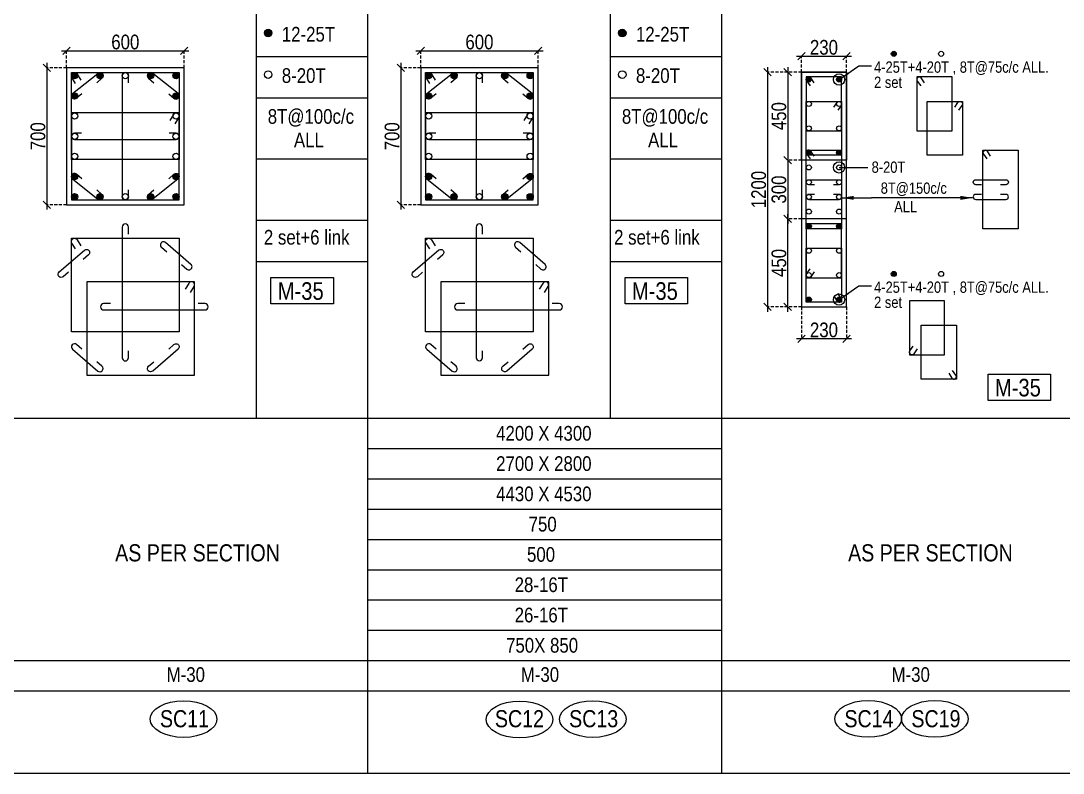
# Model space of a CAD drawing. Header units: millimetres. Extents: x 1112055 to 3390982, y -148532 to 766891.
# Drawn here: x 2165935 to 2187225, y 239898 to 255271 of the extents above; entities that cross this region are included whole.
import ezdxf
from ezdxf.enums import TextEntityAlignment as Align

# ---------------------------------------------------------------- set-up
doc = ezdxf.new("R2010")
doc.units = ezdxf.units.MM
doc.header["$PDMODE"] = 35
doc.header["$PDSIZE"] = -25
doc.linetypes.add('DASHED2', pattern=[0.375, 0.25, -0.125])
doc.linetypes.add('Hidden', pattern=[9.525, 6.35, -3.175])
for name, color, linetype, lineweight in [('B COL', 1, 'Continuous', 30), ('B COL. SIZE DIM', 220, 'Continuous', 25), ('B COLSCH', 204, 'Continuous', 20), ('B COLUMN', 1, 'Hidden', 9), ('B STEEL', 34, 'Continuous', 15), ('B TITLE BLOCK', 250, 'Continuous', 0), ('B-ST TEXT', 7, 'Continuous', 9)]:
    doc.layers.add(name, color=color, linetype=linetype, lineweight=lineweight)
doc.layers.add('B TEXT', color=7, linetype='Continuous')
doc.styles.add('dim inside', font='romans.shx', dxfattribs={"width": 0.8, "height": 125})
doc.styles.add('SWINC', font='swissc.ttf')
doc.styles.add('TAHOMA', font='tahoma.ttf')
doc.dimstyles.new('dim inside', dxfattribs={"dimtxt": 125, "dimasz": 100, "dimexe": 0, "dimexo": 0, "dimgap": 10, "dimtad": 0, "dimdec": 0, "dimzin": 0, "dimdsep": 46, "dimtxsty": 'dim inside', "dimblk": 'SMALL', "dimcen": 0.09, "dimadec": 0, "dimazin": 0, "dimtfac": 1, "dimtdec": 0, "dimtofl": 0, "dimtmove": 0, "dimatfit": 3, "dimfxl": 1, "dimtolj": 1, "dimtzin": 0, "dimarcsym": 2})
doc.dimstyles.new('PARESH', dxfattribs={"dimscale": 0, "dimtxt": 300, "dimasz": 150, "dimexe": 150, "dimexo": 150, "dimgap": 25, "dimtad": 1, "dimdec": 0, "dimzin": 0, "dimdsep": 46, "dimtxsty": 'TAHOMA', "dimblk": 'ARCHTICK', "dimcen": 100, "dimdle": 150, "dimclrd": 251, "dimclre": 251, "dimclrt": 6, "dimadec": 0, "dimazin": 0, "dimtfac": 1, "dimtdec": 0, "dimtix": 1, "dimtofl": 0, "dimtmove": 0, "dimatfit": 2, "dimfxl": 0.18, "dimtolj": 1, "dimtzin": 0, "dimlwd": 9, "dimlwe": 9, "dimarcsym": 0})

# ---------------------------------------------------------------- blocks, each defined once
blk = doc.blocks.new('_Oblique')
at = {"color": 0, "linetype": 'ByBlock', "lineweight": -2}
blk.add_line((-0.5, -0.5), (0.5, 0.5), dxfattribs=at)
blk = doc.blocks.new('*D546')
at = {"layer": 'B COL. SIZE DIM', "color": 250, "lineweight": 9, "ltscale": 250, "transparency": 16777216}
blk.add_line((2166769, 254658), (2169369, 254658), dxfattribs=at)
at = {"layer": 'B COL. SIZE DIM', "color": 250, "linetype": 'DASHED2', "lineweight": 9, "ltscale": 250, "transparency": 16777216}
for p, q in [((2166869, 254313), (2166869, 254658)), ((2169269, 254313), (2169269, 254658))]:
    blk.add_line(p, q, dxfattribs=at)
at = {"layer": 'Defpoints', "color": 0, "ltscale": 250, "transparency": 16777216}
for p in [(2169269, 254658), (2166869, 254313), (2169269, 254313)]:
    blk.add_point(p, dxfattribs=at)
at = {"layer": 'B COL. SIZE DIM', "color": 250, "lineweight": 9, "ltscale": 250, "transparency": 16777216, "xscale": 150, "yscale": 150, "zscale": 150, "rotation": 180}
blk.add_blockref('_Oblique', (2166869, 254658), dxfattribs=at)
at = {"layer": 'B COL. SIZE DIM', "color": 250, "lineweight": 9, "ltscale": 250, "transparency": 16777216, "xscale": 150, "yscale": 150, "zscale": 150}
blk.add_blockref('_Oblique', (2169269, 254658), dxfattribs=at)
at = {"layer": 'B COL. SIZE DIM', "color": 6, "ltscale": 250, "transparency": 16777216, "insert": (2168069, 254837), "char_height": 300, "attachment_point": 5, "style": 'SWINC'}
blk.add_mtext('\\A1;600', dxfattribs=at)
blk = doc.blocks.new('*D547')
at = {"layer": 'B COL. SIZE DIM', "color": 250, "lineweight": 9, "ltscale": 250, "transparency": 16777216}
blk.add_line((2166465, 254413), (2166465, 251413), dxfattribs=at)
at = {"layer": 'B COL. SIZE DIM', "color": 250, "linetype": 'DASHED2', "lineweight": 9, "ltscale": 250, "transparency": 16777216}
for p, q in [((2166869, 254313), (2166465, 254313)), ((2166869, 251513), (2166465, 251513))]:
    blk.add_line(p, q, dxfattribs=at)
at = {"layer": 'Defpoints', "color": 0, "ltscale": 250, "transparency": 16777216}
for p in [(2166869, 254313), (2166465, 251513), (2166869, 251513)]:
    blk.add_point(p, dxfattribs=at)
at = {"layer": 'B COL. SIZE DIM', "color": 250, "lineweight": 9, "ltscale": 250, "transparency": 16777216, "xscale": 150, "yscale": 150, "zscale": 150}
for p, rotation in [((2166465, 254313), 90), ((2166465, 251513), 270)]:
    blk.add_blockref('_Oblique', p, dxfattribs=dict(at, rotation=rotation))
at = {"layer": 'B COL. SIZE DIM', "color": 6, "ltscale": 250, "transparency": 16777216, "insert": (2166286, 252913), "char_height": 300, "attachment_point": 5, "rotation": 90, "style": 'SWINC'}
blk.add_mtext('\\A1;700', dxfattribs=at)
blk = doc.blocks.new('*D558')
at = {"layer": 'B COL. SIZE DIM', "color": 250, "lineweight": 9, "ltscale": 250, "transparency": 16777216}
blk.add_line((2174002, 254658), (2176602, 254658), dxfattribs=at)
at = {"layer": 'B COL. SIZE DIM', "color": 250, "linetype": 'DASHED2', "lineweight": 9, "ltscale": 250, "transparency": 16777216}
for p, q in [((2174102, 254313), (2174102, 254658)), ((2176502, 254313), (2176502, 254658))]:
    blk.add_line(p, q, dxfattribs=at)
at = {"layer": 'Defpoints', "color": 0, "ltscale": 250, "transparency": 16777216}
for p in [(2176502, 254658), (2174102, 254313), (2176502, 254313)]:
    blk.add_point(p, dxfattribs=at)
at = {"layer": 'B COL. SIZE DIM', "color": 250, "lineweight": 9, "ltscale": 250, "transparency": 16777216, "xscale": 150, "yscale": 150, "zscale": 150, "rotation": 180}
blk.add_blockref('_Oblique', (2174102, 254658), dxfattribs=at)
at = {"layer": 'B COL. SIZE DIM', "color": 250, "lineweight": 9, "ltscale": 250, "transparency": 16777216, "xscale": 150, "yscale": 150, "zscale": 150}
blk.add_blockref('_Oblique', (2176502, 254658), dxfattribs=at)
at = {"layer": 'B COL. SIZE DIM', "color": 6, "ltscale": 250, "transparency": 16777216, "insert": (2175302, 254837), "char_height": 300, "attachment_point": 5, "style": 'SWINC'}
blk.add_mtext('\\A1;600', dxfattribs=at)
blk = doc.blocks.new('*D559')
at = {"layer": 'B COL. SIZE DIM', "color": 250, "lineweight": 9, "ltscale": 250, "transparency": 16777216}
blk.add_line((2173698, 254413), (2173698, 251413), dxfattribs=at)
at = {"layer": 'B COL. SIZE DIM', "color": 250, "linetype": 'DASHED2', "lineweight": 9, "ltscale": 250, "transparency": 16777216}
for p, q in [((2174102, 254313), (2173698, 254313)), ((2174102, 251513), (2173698, 251513))]:
    blk.add_line(p, q, dxfattribs=at)
at = {"layer": 'Defpoints', "color": 0, "ltscale": 250, "transparency": 16777216}
for p in [(2174102, 254313), (2173698, 251513), (2174102, 251513)]:
    blk.add_point(p, dxfattribs=at)
at = {"layer": 'B COL. SIZE DIM', "color": 250, "lineweight": 9, "ltscale": 250, "transparency": 16777216, "xscale": 150, "yscale": 150, "zscale": 150}
for p, rotation in [((2173698, 254313), 90), ((2173698, 251513), 270)]:
    blk.add_blockref('_Oblique', p, dxfattribs=dict(at, rotation=rotation))
at = {"layer": 'B COL. SIZE DIM', "color": 6, "ltscale": 250, "transparency": 16777216, "insert": (2173519, 252913), "char_height": 300, "attachment_point": 5, "rotation": 90, "style": 'SWINC'}
blk.add_mtext('\\A1;700', dxfattribs=at)
blk = doc.blocks.new('*D650')
at = {"layer": 'B COL. SIZE DIM', "color": 250, "lineweight": 9, "ltscale": 250, "transparency": 16777216}
blk.add_line((2181779, 254549), (2182899, 254549), dxfattribs=at)
at = {"layer": 'B COL. SIZE DIM', "color": 250, "linetype": 'DASHED2', "lineweight": 9, "ltscale": 250, "transparency": 16777216}
for p, q in [((2181879, 254224), (2181879, 254549)), ((2182799, 254224), (2182799, 254549))]:
    blk.add_line(p, q, dxfattribs=at)
at = {"layer": 'Defpoints', "color": 0, "ltscale": 250, "transparency": 16777216}
for p in [(2182799, 254549), (2181879, 254224), (2182799, 254224)]:
    blk.add_point(p, dxfattribs=at)
at = {"layer": 'B COL. SIZE DIM', "color": 250, "lineweight": 9, "ltscale": 250, "transparency": 16777216, "xscale": 150, "yscale": 150, "zscale": 150, "rotation": 180}
blk.add_blockref('_Oblique', (2181879, 254549), dxfattribs=at)
at = {"layer": 'B COL. SIZE DIM', "color": 250, "lineweight": 9, "ltscale": 250, "transparency": 16777216, "xscale": 150, "yscale": 150, "zscale": 150}
blk.add_blockref('_Oblique', (2182799, 254549), dxfattribs=at)
at = {"layer": 'B COL. SIZE DIM', "color": 6, "ltscale": 250, "transparency": 16777216, "insert": (2182339, 254728), "char_height": 300, "attachment_point": 5, "style": 'SWINC'}
blk.add_mtext('\\A1;230', dxfattribs=at)
blk = doc.blocks.new('*D651')
at = {"layer": 'B COL. SIZE DIM', "color": 250, "lineweight": 9, "ltscale": 250, "transparency": 16777216}
blk.add_line((2181598, 252524), (2181598, 251124), dxfattribs=at)
at = {"layer": 'B COL. SIZE DIM', "color": 250, "linetype": 'DASHED2', "lineweight": 9, "ltscale": 250, "transparency": 16777216}
for p, q in [((2181879, 252424), (2181598, 252424)), ((2181879, 251224), (2181598, 251224))]:
    blk.add_line(p, q, dxfattribs=at)
at = {"layer": 'Defpoints', "color": 0, "ltscale": 250, "transparency": 16777216}
for p in [(2181879, 252424), (2181598, 251224), (2181879, 251224)]:
    blk.add_point(p, dxfattribs=at)
at = {"layer": 'B COL. SIZE DIM', "color": 250, "lineweight": 9, "ltscale": 250, "transparency": 16777216, "xscale": 150, "yscale": 150, "zscale": 150}
for p, rotation in [((2181598, 252424), 90), ((2181598, 251224), 270)]:
    blk.add_blockref('_Oblique', p, dxfattribs=dict(at, rotation=rotation))
at = {"layer": 'B COL. SIZE DIM', "color": 6, "ltscale": 250, "transparency": 16777216, "insert": (2181420, 251824), "char_height": 300, "attachment_point": 5, "rotation": 90, "style": 'SWINC'}
blk.add_mtext('\\A1;300', dxfattribs=at)
blk = doc.blocks.new('*D652')
at = {"layer": 'B COL. SIZE DIM', "color": 250, "lineweight": 9, "ltscale": 250, "transparency": 16777216}
blk.add_line((2181598, 254324), (2181598, 252324), dxfattribs=at)
at = {"layer": 'B COL. SIZE DIM', "color": 250, "linetype": 'DASHED2', "lineweight": 9, "ltscale": 250, "transparency": 16777216}
for p, q in [((2181879, 254224), (2181598, 254224)), ((2181879, 252424), (2181598, 252424))]:
    blk.add_line(p, q, dxfattribs=at)
at = {"layer": 'Defpoints', "color": 0, "ltscale": 250, "transparency": 16777216}
for p in [(2181879, 254224), (2181598, 252424), (2181879, 252424)]:
    blk.add_point(p, dxfattribs=at)
at = {"layer": 'B COL. SIZE DIM', "color": 250, "lineweight": 9, "ltscale": 250, "transparency": 16777216, "xscale": 150, "yscale": 150, "zscale": 150}
for p, rotation in [((2181598, 254224), 90), ((2181598, 252424), 270)]:
    blk.add_blockref('_Oblique', p, dxfattribs=dict(at, rotation=rotation))
at = {"layer": 'B COL. SIZE DIM', "color": 6, "ltscale": 250, "transparency": 16777216, "insert": (2181420, 253324), "char_height": 300, "attachment_point": 5, "rotation": 90, "style": 'SWINC'}
blk.add_mtext('\\A1;450', dxfattribs=at)
blk = doc.blocks.new('*D653')
at = {"layer": 'B COL. SIZE DIM', "color": 250, "lineweight": 9, "ltscale": 250, "transparency": 16777216}
blk.add_line((2181598, 249324), (2181598, 251324), dxfattribs=at)
at = {"layer": 'B COL. SIZE DIM', "color": 250, "linetype": 'DASHED2', "lineweight": 9, "ltscale": 250, "transparency": 16777216}
for p, q in [((2181879, 251224), (2181598, 251224)), ((2181879, 249424), (2181598, 249424))]:
    blk.add_line(p, q, dxfattribs=at)
at = {"layer": 'Defpoints', "color": 0, "ltscale": 250, "transparency": 16777216}
for p in [(2181598, 251224), (2181879, 251224), (2181879, 249424)]:
    blk.add_point(p, dxfattribs=at)
at = {"layer": 'B COL. SIZE DIM', "color": 250, "lineweight": 9, "ltscale": 250, "transparency": 16777216, "xscale": 150, "yscale": 150, "zscale": 150}
for p, rotation in [((2181598, 251224), 90), ((2181598, 249424), 270)]:
    blk.add_blockref('_Oblique', p, dxfattribs=dict(at, rotation=rotation))
at = {"layer": 'B COL. SIZE DIM', "color": 6, "ltscale": 250, "transparency": 16777216, "insert": (2181420, 250324), "char_height": 300, "attachment_point": 5, "rotation": 90, "style": 'SWINC'}
blk.add_mtext('\\A1;450', dxfattribs=at)
blk = doc.blocks.new('*D654')
at = {"layer": 'B COL. SIZE DIM', "color": 250, "lineweight": 9, "ltscale": 250, "transparency": 16777216}
blk.add_line((2181186, 254324), (2181186, 249324), dxfattribs=at)
at = {"layer": 'B COL. SIZE DIM', "color": 250, "linetype": 'DASHED2', "lineweight": 9, "ltscale": 250, "transparency": 16777216}
for p, q in [((2181879, 254224), (2181186, 254224)), ((2181879, 249424), (2181186, 249424))]:
    blk.add_line(p, q, dxfattribs=at)
at = {"layer": 'Defpoints', "color": 0, "ltscale": 250, "transparency": 16777216}
for p in [(2181879, 254224), (2181186, 249424), (2181879, 249424)]:
    blk.add_point(p, dxfattribs=at)
at = {"layer": 'B COL. SIZE DIM', "color": 250, "lineweight": 9, "ltscale": 250, "transparency": 16777216, "xscale": 150, "yscale": 150, "zscale": 150}
for p, rotation in [((2181186, 254224), 90), ((2181186, 249424), 270)]:
    blk.add_blockref('_Oblique', p, dxfattribs=dict(at, rotation=rotation))
at = {"layer": 'B COL. SIZE DIM', "color": 6, "ltscale": 250, "transparency": 16777216, "insert": (2181007, 251824), "char_height": 300, "attachment_point": 5, "rotation": 90, "style": 'SWINC'}
blk.add_mtext('\\A1;1200', dxfattribs=at)
blk = doc.blocks.new('*D655')
at = {"layer": 'B COL. SIZE DIM', "color": 250, "linetype": 'DASHED2', "lineweight": 9, "ltscale": 250, "transparency": 16777216}
for p, q in [((2181879, 249424), (2181879, 248775)), ((2182799, 249424), (2182799, 248775))]:
    blk.add_line(p, q, dxfattribs=at)
at = {"layer": 'B COL. SIZE DIM', "color": 250, "lineweight": 9, "ltscale": 250, "transparency": 16777216}
blk.add_line((2182899, 248775), (2181779, 248775), dxfattribs=at)
at = {"layer": 'Defpoints', "color": 0, "ltscale": 250, "transparency": 16777216}
for p in [(2181879, 249424), (2182799, 249424), (2181879, 248775)]:
    blk.add_point(p, dxfattribs=at)
at = {"layer": 'B COL. SIZE DIM', "color": 250, "lineweight": 9, "ltscale": 250, "transparency": 16777216, "xscale": 150, "yscale": 150, "zscale": 150, "rotation": 180}
blk.add_blockref('_Oblique', (2181879, 248775), dxfattribs=at)
at = {"layer": 'B COL. SIZE DIM', "color": 250, "lineweight": 9, "ltscale": 250, "transparency": 16777216, "xscale": 150, "yscale": 150, "zscale": 150}
blk.add_blockref('_Oblique', (2182799, 248775), dxfattribs=at)
at = {"layer": 'B COL. SIZE DIM', "color": 6, "ltscale": 250, "transparency": 16777216, "insert": (2182339, 248954), "char_height": 300, "attachment_point": 5, "style": 'SWINC'}
blk.add_mtext('\\A1;230', dxfattribs=at)
blk = doc.blocks.new('_ArchTick')
at = {"color": 0, "linetype": 'ByBlock', "const_width": 0.15}
blk.add_lwpolyline([(-0.5, -0.5), (0.5, 0.5)], dxfattribs=at)

msp = doc.modelspace()

# ---------------------------------------------------------------- hatches: boundary and pattern name
at = {"layer": 'B STEEL', "lineweight": 9, "ltscale": 0.5}
h = msp.add_hatch(color=34, dxfattribs=at)
edge = h.paths.add_edge_path()
edge.add_arc((2170986.9, 255022.3), 76.8, 0, 360)
h = msp.add_hatch(color=34, dxfattribs=at)
edge = h.paths.add_edge_path()
edge.add_arc((2178220.5, 255022.3), 76.8, 0, 360)
at = {"layer": 'B STEEL', "lineweight": 13}
h = msp.add_hatch(color=256, dxfattribs=at)
h.dxf.hatch_style = 1
edge = h.paths.add_edge_path()
edge.add_arc((2183765.4, 254597.1), 51.4, 0, 360)
at = {"layer": 'B STEEL', "lineweight": 9, "ltscale": 0.5}
h = msp.add_hatch(color=34, dxfattribs=at)
edge = h.paths.add_edge_path()
edge.add_arc((2167032.6, 254149.1), 64, 0, 360)
at = {"layer": 'B STEEL', "lineweight": 30}
h = msp.add_hatch(color=34, dxfattribs=at)
edge = h.paths.add_edge_path()
edge.add_arc((2167550.6, 254149.1), 64, 0, 360)
h = msp.add_hatch(color=34, dxfattribs=at)
edge = h.paths.add_edge_path()
edge.add_arc((2168586.5, 254149.1), 64, 0, 360)
at = {"layer": 'B STEEL', "lineweight": 9, "ltscale": 0.5}
h = msp.add_hatch(color=34, dxfattribs=at)
edge = h.paths.add_edge_path()
edge.add_arc((2169104.5, 254149.1), 64, 180, 540, ccw=False)
h = msp.add_hatch(color=34, dxfattribs=at)
edge = h.paths.add_edge_path()
edge.add_arc((2174266.1, 254149.1), 64, 0, 360)
at = {"layer": 'B STEEL', "lineweight": 30}
h = msp.add_hatch(color=34, dxfattribs=at)
edge = h.paths.add_edge_path()
edge.add_arc((2174784.1, 254149.1), 64, 0, 360)
h = msp.add_hatch(color=34, dxfattribs=at)
edge = h.paths.add_edge_path()
edge.add_arc((2175820.1, 254149.1), 64, 0, 360)
at = {"layer": 'B STEEL', "lineweight": 9, "ltscale": 0.5}
h = msp.add_hatch(color=34, dxfattribs=at)
edge = h.paths.add_edge_path()
edge.add_arc((2176338.1, 254149.1), 64, 180, 540, ccw=False)
at = {"layer": 'B STEEL', "lineweight": 13}
h = msp.add_hatch(color=256, dxfattribs=at)
h.dxf.hatch_style = 1
edge = h.paths.add_edge_path()
edge.add_arc((2182030.4, 254072.7), 51.4, 0, 360)
h = msp.add_hatch(color=256, dxfattribs=at)
h.dxf.hatch_style = 1
edge = h.paths.add_edge_path()
edge.add_arc((2182647.6, 254072.7), 51.4, 0, 360)
at = {"layer": 'B STEEL', "lineweight": 30}
h = msp.add_hatch(color=34, dxfattribs=at)
edge = h.paths.add_edge_path()
edge.add_arc((2167032.6, 253737.1), 64, 0, 360)
h = msp.add_hatch(color=34, dxfattribs=at)
edge = h.paths.add_edge_path()
edge.add_arc((2169104.5, 253737.1), 64, 0, 360)
h = msp.add_hatch(color=34, dxfattribs=at)
edge = h.paths.add_edge_path()
edge.add_arc((2174266.1, 253737.1), 64, 0, 360)
h = msp.add_hatch(color=34, dxfattribs=at)
edge = h.paths.add_edge_path()
edge.add_arc((2176338.1, 253737.1), 64, 0, 360)
at = {"layer": 'B STEEL', "lineweight": 13}
h = msp.add_hatch(color=256, dxfattribs=at)
h.dxf.hatch_style = 1
edge = h.paths.add_edge_path()
edge.add_arc((2182030.4, 252575.6), 51.4, 0, 360)
h = msp.add_hatch(color=256, dxfattribs=at)
h.dxf.hatch_style = 1
edge = h.paths.add_edge_path()
edge.add_arc((2182647.6, 252575.6), 51.4, 0, 360)
at = {"layer": 'B STEEL', "lineweight": 30}
h = msp.add_hatch(color=34, dxfattribs=at)
edge = h.paths.add_edge_path()
edge.add_arc((2167032.6, 252089.1), 64, 0, 360)
h = msp.add_hatch(color=34, dxfattribs=at)
edge = h.paths.add_edge_path()
edge.add_arc((2169104.5, 252089.1), 64, 0, 360)
h = msp.add_hatch(color=34, dxfattribs=at)
edge = h.paths.add_edge_path()
edge.add_arc((2174266.1, 252089.1), 64, 0, 360)
h = msp.add_hatch(color=34, dxfattribs=at)
edge = h.paths.add_edge_path()
edge.add_arc((2176338.1, 252089.1), 64, 0, 360)
at = {"layer": 'B STEEL', "lineweight": 9, "ltscale": 0.5}
h = msp.add_hatch(color=34, dxfattribs=at)
edge = h.paths.add_edge_path()
edge.add_arc((2167032.6, 251677.1), 64, 0, 360, ccw=False)
at = {"layer": 'B STEEL', "lineweight": 30}
h = msp.add_hatch(color=34, dxfattribs=at)
edge = h.paths.add_edge_path()
edge.add_arc((2167550.6, 251677.1), 64, 0, 360)
h = msp.add_hatch(color=34, dxfattribs=at)
edge = h.paths.add_edge_path()
edge.add_arc((2168586.5, 251677.1), 64, 0, 360)
at = {"layer": 'B STEEL', "lineweight": 9, "ltscale": 0.5}
h = msp.add_hatch(color=34, dxfattribs=at)
edge = h.paths.add_edge_path()
edge.add_arc((2169104.5, 251677.1), 64, -180, 180)
h = msp.add_hatch(color=34, dxfattribs=at)
edge = h.paths.add_edge_path()
edge.add_arc((2174266.1, 251677.1), 64, 0, 360, ccw=False)
at = {"layer": 'B STEEL', "lineweight": 30}
h = msp.add_hatch(color=34, dxfattribs=at)
edge = h.paths.add_edge_path()
edge.add_arc((2174784.1, 251677.1), 64, 0, 360)
h = msp.add_hatch(color=34, dxfattribs=at)
edge = h.paths.add_edge_path()
edge.add_arc((2175820.1, 251677.1), 64, 0, 360)
at = {"layer": 'B STEEL', "lineweight": 9, "ltscale": 0.5}
h = msp.add_hatch(color=34, dxfattribs=at)
edge = h.paths.add_edge_path()
edge.add_arc((2176338.1, 251677.1), 64, -180, 180)
at = {"layer": 'B STEEL', "lineweight": 13}
h = msp.add_hatch(color=256, dxfattribs=at)
h.dxf.hatch_style = 1
edge = h.paths.add_edge_path()
edge.add_arc((2182030.4, 251072.7), 51.4, 0, 360)
h = msp.add_hatch(color=256, dxfattribs=at)
h.dxf.hatch_style = 1
edge = h.paths.add_edge_path()
edge.add_arc((2182647.6, 251072.7), 51.4, 0, 360)
h = msp.add_hatch(color=256, dxfattribs=at)
h.dxf.hatch_style = 1
edge = h.paths.add_edge_path()
edge.add_arc((2183765.4, 250100), 51.4, 0, 360)
h = msp.add_hatch(color=256, dxfattribs=at)
h.dxf.hatch_style = 1
edge = h.paths.add_edge_path()
edge.add_arc((2182030.4, 249575.6), 51.4, 0, 360)
h = msp.add_hatch(color=256, dxfattribs=at)
h.dxf.hatch_style = 1
edge = h.paths.add_edge_path()
edge.add_arc((2182647.6, 249575.6), 51.4, 0, 360)

# ---------------------------------------------------------------- linework, layer by layer
at = {"layer": 'B COL', "lineweight": 13}
for points in [[(2181879, 249424.1), (2182799, 249424.1), (2182799, 254224.1), (2181879, 254224.1)], [(2181879, 254224.1), (2182799, 254224.1), (2182799, 252424.1), (2181879, 252424.1)], [(2181879, 249424.1), (2182799, 249424.1), (2182799, 251224.1), (2181879, 251224.1)]]:
    msp.add_lwpolyline(points, close=True, dxfattribs=at)
at = {"layer": 'B COLSCH', "color": 250, "lineweight": 0}
for p, q in [((2170740.6, 296589.8), (2170740.6, 247150.7)), ((2173015, 296589.8), (2173015, 239898.1)), ((2177974.2, 296589.8), (2177974.2, 247150.7)), ((2180248.6, 296589.8), (2180248.6, 239898.1)), ((2170740.6, 254545.6), (2173015, 254545.6)), ((2177974.2, 254545.6), (2180248.6, 254545.6)), ((2170740.6, 253700.6), (2173015, 253700.6)), ((2177974.2, 253700.6), (2180248.6, 253700.6)), ((2170740.6, 252450.8), (2173015, 252450.8)), ((2177974.2, 252450.8), (2180248.6, 252450.8)), ((2170740.6, 251201.1), (2173015, 251201.1)), ((2177974.2, 251201.1), (2180248.6, 251201.1)), ((2170740.6, 250356.1), (2173015, 250356.1)), ((2177974.2, 250356.1), (2180248.6, 250356.1)), ((2088785.4, 247150.7), (2230883.4, 247150.7)), ((2173015, 246531.9), (2180248.6, 246531.9)), ((2173015, 245913), (2180248.6, 245913)), ((2173015, 245294.2), (2180248.6, 245294.2)), ((2173015, 244675.3), (2180248.6, 244675.3)), ((2173015, 244056.4), (2180248.6, 244056.4)), ((2173015, 243437.6), (2180248.6, 243437.6)), ((2173015, 242818.7), (2180248.6, 242818.7)), ((2088785.4, 242199.8), (2230883.4, 242199.8)), ((2088785.4, 241581), (2230883.4, 241581)), ((2088785.4, 239898.1), (2230883.4, 239898.1))]:
    msp.add_line(p, q, dxfattribs=at)
at = {"layer": 'B COLUMN', "color": 1, "linetype": 'ByBlock', "lineweight": 20}
for points in [[(2166868.6, 251513.1), (2169268.6, 251513.1), (2169268.6, 254313.1), (2166868.6, 254313.1)], [(2174102.1, 251513.1), (2176502.1, 251513.1), (2176502.1, 254313.1), (2174102.1, 254313.1)]]:
    msp.add_lwpolyline(points, close=True, dxfattribs=at)
at = {"layer": 'B STEEL', "color": 34, "lineweight": 9, "ltscale": 0.5}
for points in [[(2167052.8, 253994.1), (2166978.1, 254115.5, -1), (2167087.1, 254182.7), (2167161.9, 254061.2)], [(2167182.5, 253781.6), (2167074.3, 253688.6, -1), (2166990.8, 253785.6), (2167508.8, 254197.6, -1), (2167592.3, 254100.6), (2167484.1, 254007.6)], [(2168132.6, 254006.5), (2168132.6, 254149.1, 1), (2168004.5, 254149.1), (2168004.5, 251677.1, 1), (2168132.6, 251677.1), (2168132.6, 251819.8)], [(2168954.6, 253781.6), (2169062.8, 253688.6, 1), (2169146.3, 253785.6), (2168628.3, 254197.6, 1), (2168544.8, 254100.6), (2168653, 254007.6)], [(2174286.4, 253994.1), (2174211.6, 254115.5, -1), (2174320.6, 254182.7), (2174395.4, 254061.2)], [(2174416, 253781.6), (2174307.9, 253688.6, -1), (2174224.4, 253785.6), (2174742.4, 254197.6, -1), (2174825.8, 254100.6), (2174717.7, 254007.6)], [(2175366.1, 254006.5), (2175366.1, 254149.1, 1), (2175238.1, 254149.1), (2175238.1, 251677.1, 1), (2175366.1, 251677.1), (2175366.1, 251819.8)], [(2176188.2, 253781.6), (2176296.3, 253688.6, 1), (2176379.8, 253785.6), (2175861.8, 254197.6, 1), (2175778.4, 254100.6), (2175886.5, 254007.6)], [(2169084.3, 253170.1), (2169159.1, 253291.6, 1), (2169050, 253358.7), (2168975.2, 253237.2)], [(2176317.8, 253170.1), (2176392.6, 253291.6, 1), (2176283.6, 253358.7), (2176208.8, 253237.2)], [(2167175.2, 252977.1), (2167032.6, 252977.1, 1), (2167032.6, 252849.1), (2169104.5, 252849.1, 1), (2169104.5, 252977.1), (2168961.9, 252977.1)], [(2174408.8, 252977.1), (2174266.1, 252977.1, 1), (2174266.1, 252849.1), (2176338.1, 252849.1, 1), (2176338.1, 252977.1), (2176195.4, 252977.1)], [(2167182.5, 252044.7), (2167074.3, 252137.7, 1), (2166990.8, 252040.6), (2167508.8, 251628.6, 1), (2167592.3, 251725.7), (2167484.1, 251818.7)], [(2168954.6, 252044.7), (2169062.8, 252137.7, -1), (2169146.3, 252040.6), (2168628.3, 251628.6, -1), (2168544.8, 251725.7), (2168653, 251818.7)], [(2174416, 252044.7), (2174307.9, 252137.7, 1), (2174224.4, 252040.6), (2174742.4, 251628.6, 1), (2174825.8, 251725.7), (2174717.7, 251818.7)], [(2176188.2, 252044.7), (2176296.3, 252137.7, -1), (2176379.8, 252040.6), (2175861.8, 251628.6, -1), (2175778.4, 251725.7), (2175886.5, 251818.7)], [(2168132.6, 250915.5), (2168132.6, 251058.2, 1), (2168004.5, 251058.2), (2168004.5, 248386.2, 1), (2168132.6, 248386.2), (2168132.6, 248528.9)], [(2175366.1, 250915.5), (2175366.1, 251058.2, 1), (2175238.1, 251058.2), (2175238.1, 248386.2, 1), (2175366.1, 248386.2), (2175366.1, 248528.9)], [(2167052.8, 250609.1), (2166978.1, 250730.6, -1), (2167087.1, 250797.7), (2167161.9, 250676.2)], [(2174286.4, 250609.1), (2174211.6, 250730.6, -1), (2174320.6, 250797.7), (2174395.4, 250676.2)], [(2166908.5, 250135.8), (2166800.3, 250042.9, -1), (2166716.9, 250139.9), (2167234.9, 250585.3, -1), (2167318.3, 250488.2), (2167210.2, 250395.2)], [(2169217.6, 250291.5), (2169325.8, 250198.5, 1), (2169409.2, 250295.6), (2168891.3, 250741, 1), (2168807.8, 250643.9), (2168915.9, 250550.9)], [(2174142.1, 250135.8), (2174033.9, 250042.9, -1), (2173950.4, 250139.9), (2174468.4, 250585.3, -1), (2174551.9, 250488.2), (2174443.7, 250395.2)], [(2176451.1, 250291.5), (2176559.3, 250198.5, 1), (2176642.8, 250295.6), (2176124.8, 250741, 1), (2176041.3, 250643.9), (2176149.5, 250550.9)], [(2169399.1, 249718.4), (2169473.8, 249839.9, 1), (2169364.8, 249907), (2169290, 249785.5)], [(2176632.6, 249718.4), (2176707.4, 249839.9, 1), (2176598.3, 249907), (2176523.6, 249785.5)], [(2167769.3, 249492.2), (2167626.7, 249492.2, 1), (2167626.7, 249364.1), (2169698.7, 249364.1, 1), (2169698.7, 249492.2), (2169556, 249492.2)], [(2175002.9, 249492.2), (2174860.2, 249492.2, 1), (2174860.2, 249364.1), (2176932.2, 249364.1, 1), (2176932.2, 249492.2), (2176789.6, 249492.2)], [(2167182.5, 248564.4), (2167074.3, 248657.3, 1), (2166990.8, 248560.3), (2167508.8, 248114.9, 1), (2167592.3, 248212), (2167484.1, 248305)], [(2168954.6, 248564.4), (2169062.8, 248657.3, -1), (2169146.3, 248560.3), (2168628.3, 248114.9, -1), (2168544.8, 248212), (2168653, 248305)], [(2174416, 248564.4), (2174307.9, 248657.3, 1), (2174224.4, 248560.3), (2174742.4, 248114.9, 1), (2174825.8, 248212), (2174717.7, 248305)], [(2176188.2, 248564.4), (2176296.3, 248657.3, -1), (2176379.8, 248560.3), (2175861.8, 248114.9, -1), (2175778.4, 248212), (2175886.5, 248305)]]:
    msp.add_lwpolyline(points, format="xyb", dxfattribs=at)
for points in [[(2169168.6, 252437.1), (2166968.6, 252437.1), (2166968.6, 254213.1), (2169168.6, 254213.1)], [(2176402.1, 252437.1), (2174202.1, 252437.1), (2174202.1, 254213.1), (2176402.1, 254213.1)], [(2169168.6, 253389.1), (2166968.6, 253389.1), (2166968.6, 251613.1), (2169168.6, 251613.1)], [(2176402.1, 253389.1), (2174202.1, 253389.1), (2174202.1, 251613.1), (2176402.1, 251613.1)], [(2169168.6, 248918.8), (2166968.6, 248918.8), (2166968.6, 250828.1), (2169168.6, 250828.1)], [(2176402.1, 248918.8), (2174202.1, 248918.8), (2174202.1, 250828.1), (2176402.1, 250828.1)], [(2169483.3, 249937.5), (2167283.3, 249937.5), (2167283.3, 248028.1), (2169483.3, 248028.1)], [(2176716.9, 249937.5), (2174516.9, 249937.5), (2174516.9, 248028.1), (2176716.9, 248028.1)]]:
    msp.add_lwpolyline(points, close=True, dxfattribs=at)
at = {"layer": 'B STEEL', "lineweight": 13}
for points in [[(2181979, 253023.2), (2182699, 253023.2), (2182699, 254124.1), (2181979, 254124.1)], [(2184235.3, 253023.2), (2184955.3, 253023.2), (2184955.3, 254124.1), (2184235.3, 254124.1)], [(2181979, 253625.1), (2182699, 253625.1), (2182699, 252524.1), (2181979, 252524.1)], [(2184447.6, 253625.1), (2185167.6, 253625.1), (2185167.6, 252524.1), (2184447.6, 252524.1)], [(2181979, 250023.2), (2182699, 250023.2), (2182699, 251124.1), (2181979, 251124.1)], [(2181979, 250625.1), (2182699, 250625.1), (2182699, 249524.1), (2181979, 249524.1)], [(2184084.5, 248447.8), (2184804.5, 248447.8), (2184804.5, 249548.8), (2184084.5, 249548.8)], [(2184326.6, 249049.7), (2185046.6, 249049.7), (2185046.6, 247948.8), (2184326.6, 247948.8)]]:
    msp.add_lwpolyline(points, close=True, dxfattribs=at)
for points in [[(2182136, 254004), (2182071.3, 254103.9, 1), (2181989.6, 254041.5), (2182058.6, 253946.6)], [(2184392.3, 254004), (2184327.6, 254103.9, 1), (2184245.9, 254041.5), (2184314.9, 253946.6)], [(2182542, 253504.9), (2182606.7, 253604.9, -1), (2182688.4, 253542.5), (2182619.4, 253447.6)], [(2185010.6, 253504.9), (2185075.3, 253604.9, -1), (2185157, 253542.5), (2185088, 253447.6)], [(2182136, 250143.4), (2182071.3, 250043.4, -1), (2181989.6, 250105.8), (2182058.6, 250200.7)], [(2182542, 249644.3), (2182606.7, 249544.3, 1), (2182688.4, 249606.8), (2182619.4, 249701.7)], [(2184241.5, 248568), (2184176.8, 248468, -1), (2184095.1, 248530.5), (2184164.1, 248625.4)], [(2184889.6, 248069), (2184954.4, 247969, 1), (2185036.1, 248031.4), (2184967, 248126.3)]]:
    msp.add_lwpolyline(points, format="xyb", dxfattribs=at)
at = {"layer": 'B STEEL', "color": 3, "lineweight": 13}
for points in [[(2182699, 251021.3), (2181979, 251021.3), (2181979, 252627), (2182699, 252627)], [(2186303.9, 251021.3), (2185583.9, 251021.3), (2185583.9, 252627), (2186303.9, 252627)]]:
    msp.add_lwpolyline(points, close=True, dxfattribs=at)
for points in [[(2182136, 252506.8), (2182071.3, 252606.8, 1), (2181989.6, 252544.3), (2182058.6, 252449.5)], [(2185740.9, 252506.8), (2185676.2, 252606.8, 1), (2185594.5, 252544.3), (2185663.5, 252449.5)], [(2182145, 251923), (2182030.4, 251923, -1), (2182030.4, 252025.8), (2182647.6, 252025.8, -1), (2182647.6, 251923), (2182533, 251923)], [(2185554.5, 251923), (2185439.9, 251923, -1), (2185439.9, 252025.8), (2186057.1, 252025.8, -1), (2186057.1, 251923), (2185942.5, 251923)], [(2182145, 251725.3), (2182030.4, 251725.3, 1), (2182030.4, 251622.4), (2182647.6, 251622.4, 1), (2182647.6, 251725.3), (2182533, 251725.3)], [(2185554.5, 251725.3), (2185439.9, 251725.3, 1), (2185439.9, 251622.4), (2186057.1, 251622.4, 1), (2186057.1, 251725.3), (2185942.5, 251725.3)]]:
    msp.add_lwpolyline(points, format="xyb", dxfattribs=at)
at = {"layer": 'B STEEL', "color": 34, "lineweight": 9, "ltscale": 0.5}
for centre, radius in [((2170986.9, 255022.3), 76.8), ((2178220.5, 255022.3), 76.8), ((2167032.6, 254149.1), 64), ((2167550.6, 254149.1), 64), ((2168068.6, 254149.1), 64), ((2168586.5, 254149.1), 64), ((2169104.5, 254149.1), 64), ((2170986.9, 254172), 76.8), ((2174266.1, 254149.1), 64), ((2174784.1, 254149.1), 64), ((2175302.1, 254149.1), 64), ((2175820.1, 254149.1), 64), ((2176338.1, 254149.1), 64), ((2178220.5, 254172), 76.8), ((2167032.6, 253737.1), 64), ((2169104.5, 253737.1), 64), ((2174266.1, 253737.1), 64), ((2176338.1, 253737.1), 64), ((2167032.6, 253325.1), 64), ((2169104.5, 253325.1), 64), ((2174266.1, 253325.1), 64), ((2176338.1, 253325.1), 64), ((2167032.6, 252913.1), 64), ((2169104.5, 252913.1), 64), ((2174266.1, 252913.1), 64), ((2176338.1, 252913.1), 64), ((2167032.6, 252501.1), 64), ((2169104.5, 252501.1), 64), ((2174266.1, 252501.1), 64), ((2176338.1, 252501.1), 64), ((2167032.6, 252089.1), 64), ((2169104.5, 252089.1), 64), ((2174266.1, 252089.1), 64), ((2176338.1, 252089.1), 64), ((2167032.6, 251677.1), 64), ((2167550.6, 251677.1), 64), ((2168068.6, 251677.1), 64), ((2168586.5, 251677.1), 64), ((2169104.5, 251677.1), 64), ((2174266.1, 251677.1), 64), ((2174784.1, 251677.1), 64), ((2175302.1, 251677.1), 64), ((2175820.1, 251677.1), 64), ((2176338.1, 251677.1), 64)]:
    msp.add_circle(centre, radius, dxfattribs=at)
at = {"layer": 'B STEEL', "lineweight": 13}
for centre in [(2183765.4, 254597.1), (2184732.2, 254597.1), (2182030.4, 254072.7), (2182647.6, 254072.7), (2182030.4, 253573.7), (2182647.6, 253573.7), (2182030.4, 253074.6), (2182647.6, 253074.6), (2182030.4, 252575.6), (2182647.6, 252575.6), (2182030.4, 252275), (2182647.6, 252275), (2182030.4, 251974.4), (2182647.6, 251974.4), (2182030.4, 251673.9), (2182647.6, 251673.9), (2182030.4, 251373.3), (2182647.6, 251373.3), (2182030.4, 251072.7), (2182647.6, 251072.7), (2182030.4, 250573.7), (2182647.6, 250573.7), (2182030.4, 250074.6), (2182647.6, 250074.6), (2183765.4, 250100), (2184732.2, 250100), (2182030.4, 249575.6), (2182647.6, 249575.6)]:
    msp.add_circle(centre, 51.4, dxfattribs=at)
at = {"layer": 'B TEXT', "color": 1}
for points in [[(2171044.3, 250027), (2172318.9, 250027), (2172318.9, 249489.1), (2171044.3, 249489.1)], [(2178277.8, 250027), (2179552.4, 250027), (2179552.4, 249489.1), (2178277.8, 249489.1)], [(2185693, 248052.4), (2186967.6, 248052.4), (2186967.6, 247514.4), (2185693, 247514.4)]]:
    msp.add_lwpolyline(points, close=True, dxfattribs=at)
at = {"layer": 'B TEXT', "color": 250}
for centre in [(2169259.8, 241003.3), (2176123.2, 240994.8), (2177619.9, 241003.3), (2183240.2, 241007.9), (2184602.7, 241007.9)]:
    msp.add_ellipse(centre, major_axis=(681.3, 0), ratio=0.5492639, dxfattribs=at)

# ---------------------------------------------------------------- texts
at = {"layer": 'B TEXT', "style": 'SWINC'}
for s, p in [('12-25T', (2171265.4, 254847.7)), ('12-25T', (2178499, 254847.7)), ('8-20T', (2171265.4, 254002.7)), ('8-20T', (2178499, 254002.7)), ('8T@100c/c', (2170978.5, 253167.9)), ('8T@100c/c', (2178212, 253167.9)), ('ALL', (2171513.2, 252686.1)), ('ALL', (2178746.8, 252686.1)), ('2 set+6 link', (2170899.3, 250698.6)), ('2 set+6 link', (2178052.4, 250698.6))]:
    msp.add_text(s, height=300, dxfattribs=at).set_placement(p)
at = {"layer": 'B TEXT', "lineweight": 15, "style": 'SWINC'}
for s, p in [('4-25T+4-20T , 8T@75c/c ALL.', (2183362.6, 254142.1)), ('2 set', (2183362.6, 253831.9)), ('8-20T', (2183313, 252097.7)), ('8T@150c/c', (2183498.5, 251668.9)), ('ALL', (2183773.1, 251288.2)), ('4-25T+4-20T , 8T@75c/c ALL.', (2183362.6, 249644.9)), ('2 set', (2183362.6, 249336.7))]:
    msp.add_text(s, height=230, dxfattribs=at).set_placement(p, align=Align.BOTTOM_LEFT)
at = {"layer": 'B TEXT', "color": 1, "style": 'SWINC'}
for p in [(2171181.7, 249462.5), (2178415.2, 249462.5), (2185830.4, 247487.8)]:
    msp.add_text('M-35', height=360, dxfattribs=at).set_placement(p, align=Align.BOTTOM_LEFT)
at = {"layer": 'B TEXT', "style": 'SWINC'}
for s, p in [('4200 X 4300', (2175643, 246602.6)), ('2700 X 2800', (2175643, 245983.8)), ('4430 X 4530', (2175643, 245364.9)), ('750', (2176306.9, 244746.1)), ('500', (2176273.8, 244127.2)), ('28-16T', (2176021.6, 243508.3)), ('26-16T', (2176021.6, 242889.5)), ('750X 850', (2175846.5, 242270.6)), ('M-30', (2168913.5, 241673.3)), ('M-30', (2176147.1, 241673.3)), ('M-30', (2183719.9, 241673.3))]:
    msp.add_text(s, height=300, dxfattribs=at).set_placement(p, align=Align.BOTTOM_LEFT)
at = {"layer": 'B TEXT', "color": 6, "style": 'SWINC'}
for s, p in [('AS PER SECTION', (2167862.1, 244225.3)), ('AS PER SECTION', (2182832.1, 244225.3)), ('SC11', (2168776.4, 240835.8)), ('SC12', (2175618.4, 240835.8)), ('SC13', (2177133.7, 240835.8)), ('SC14', (2182756.9, 240835.8)), ('SC19', (2184125, 240835.8))]:
    msp.add_text(s, height=350, dxfattribs=at).set_placement(p)
at = {"layer": 'B TITLE BLOCK', "color": 251, "insert": (2313291.7, 247894.7), "char_height": 184.392, "attachment_point": 2, "style": 'SWINC'}
msp.add_mtext_dynamic_manual_height_columns('\\pxsm1,qj;{\\fBankGothic Lt BT|b0|i0|c0|p34;BHOOMI\\P\\ps*,q*;\\fGost|b0|i0|c0|p2;\\H0.8x;- CONSULTANTS -\\C1; }', width=482147.504, gutter_width=0, heights=[67819.6], dxfattribs=at)

# ---------------------------------------------------------------- dimensions: what is measured, and where the dimension line sits
at = {"layer": 'B COL. SIZE DIM', "color": 250, "ltscale": 250}
for base, p1, p2, picture, middle in [((2169268.6, 254658.1), (2166868.6, 254313.1), (2169268.6, 254313.1), '*D546', (2168068.6, 254837.1)), ((2176502.1, 254658.1), (2174102.1, 254313.1), (2176502.1, 254313.1), '*D558', (2175302.1, 254837.1)), ((2182799, 254549), (2181879, 254224.1), (2182799, 254224.1), '*D650', (2182339, 254728.2)), ((2181879, 248774.6), (2182799, 249424.1), (2181879, 249424.1), '*D655', (2182339, 248953.8))]:
    dim = msp.add_linear_dim(base=base, p1=p1, p2=p2, dimstyle='dim inside', override={"dimtxt": 300, "dimasz": 150, "dimgap": 25, "dimtad": 3, "dimlfac": 0.25, "dimtxsty": 'SWINC', "dimblk1": 'Oblique', "dimblk2": 'Oblique', "dimsah": 1, "dimdle": 100, "dimclrd": 250, "dimclre": 250, "dimclrt": 6, "dimfxl": 1000, "dimlwd": 9, "dimlwe": 9}, dxfattribs=at)
    dim.commit()
    dim.dimension.update_dxf_attribs({"geometry": picture, "text_midpoint": middle})
for base, p1, p2, angle, picture, middle in [((2166464.7, 251513.1), (2166868.6, 254313.1), (2166868.6, 251513.1), 90, '*D547', (2166285.9, 252913.1)), ((2173698.2, 251513.1), (2174102.1, 254313.1), (2174102.1, 251513.1), 90, '*D559', (2173519.4, 252913.1)), ((2181186.3, 249424.1), (2181879, 254224.1), (2181879, 249424.1), 90, '*D654', (2181007.1, 251824.1)), ((2181598.5, 252424.1), (2181879, 254224.1), (2181879, 252424.1), 90, '*D652', (2181419.7, 253324.1)), ((2181598.5, 251224.1), (2181879, 252424.1), (2181879, 251224.1), 90, '*D651', (2181419.7, 251824.1)), ((2181598.5, 251224.1), (2181879, 249424.1), (2181879, 251224.1), 270, '*D653', (2181419.7, 250324.1))]:
    dim = msp.add_linear_dim(base=base, p1=p1, p2=p2, angle=angle, dimstyle='dim inside', override={"dimtxt": 300, "dimasz": 150, "dimgap": 25, "dimtad": 3, "dimlfac": 0.25, "dimtxsty": 'SWINC', "dimblk1": 'Oblique', "dimblk2": 'Oblique', "dimsah": 1, "dimdle": 100, "dimclrd": 250, "dimclre": 250, "dimclrt": 6, "dimfxl": 1000, "dimlwd": 9, "dimlwe": 9}, dxfattribs=at)
    dim.commit()
    dim.dimension.update_dxf_attribs({"geometry": picture, "text_midpoint": middle})

# ---------------------------------------------------------------- leaders
at = {"layer": 'B-ST TEXT', "lineweight": 15}
for points, override in [([(2182647.6, 254072.7), (2183054.7, 254352.3), (2183309.2, 254352.3)], {"dimscale": 1, "dimasz": 230, "dimtad": 0, "dimclrd": 0, "dimldrblk": 'Origin', "dimtfill": 2}), ([(2182647.6, 252275), (2183236, 252275)], {"dimscale": 1, "dimasz": 230, "dimtad": 0, "dimclrd": 0, "dimldrblk": 'Origin', "dimtfill": 2}), ([(2182699, 251654), (2183308.2, 251654)], {"dimscale": 1, "dimasz": 250, "dimtad": 0, "dimclrd": 0, "dimtfill": 2}), ([(2185373.7, 251654), (2183308.2, 251654)], {"dimscale": 1, "dimasz": 250, "dimtad": 0, "dimclrd": 0, "dimtfill": 2}), ([(2182647.6, 249575.6), (2183054.7, 249855.2), (2183309.2, 249855.2)], {"dimscale": 1, "dimasz": 230, "dimtad": 0, "dimclrd": 0, "dimldrblk": 'Origin', "dimtfill": 2})]:
    msp.add_leader(points, dimstyle='PARESH', override=override, dxfattribs=at)

doc.saveas('drawing.dxf')
